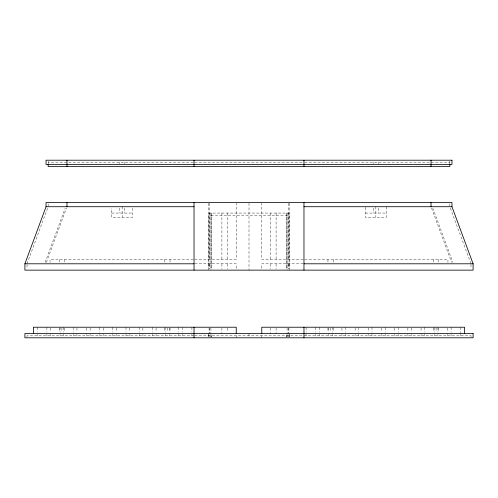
<?xml version="1.0" encoding="UTF-8"?>
<svg xmlns="http://www.w3.org/2000/svg" width="498" height="498" viewBox="0 0 498 498"><rect width="100%" height="100%" fill="white"/><g stroke="black" fill="none" stroke-linecap="round" stroke-linejoin="round"><path stroke-width="0.37" stroke-dasharray="2.49 1.87" d="M27.017 263.797L47.621 208.164M45.131 262.353L65.201 208.164M46.358 262.353L66.433 208.164M193.261 162.317L48.157 162.317L48.157 160.207M194.805 162.317L303.967 162.317M304.739 162.317L449.843 162.317L449.843 160.207M111.583 213.057L132.723 213.057M365.277 213.057L386.417 213.057M210.947 215.173L287.053 215.173M193.274 259.57L50.055 259.57L50.055 262.39M194.786 259.57L236.239 259.57L236.239 203.246M303.214 259.57L261.761 259.57L261.761 203.246M304.726 259.57L447.945 259.57L447.945 262.39M194.786 263.797L236.239 263.797L236.239 268.733M303.214 263.797L261.761 263.797L261.761 268.733M194.033 335.683L27.017 335.683L27.017 337.793M194.786 335.683L303.214 335.683M303.967 335.683L470.984 335.683L470.984 337.793M450.379 208.164L470.984 263.797M432.799 208.164L452.869 262.353M431.567 208.164L451.642 262.353M470.984 264.506L470.984 268.733M460.606 327.223L460.606 333.567M460.606 334.27L460.606 335.683M451.107 327.223L451.107 332.154M451.107 334.27L451.107 335.683M449.843 203.9L449.843 206.01M449.682 162.317L449.682 164.433M447.422 327.927L447.422 332.154M447.422 334.27L447.422 335.683M438.726 259.57L438.726 262.39M438.726 327.927L438.726 332.154M437.923 327.223L437.923 332.154M437.923 334.27L437.923 335.683M436.08 327.927L436.08 332.154M434.237 327.223L434.237 332.154M434.237 334.27L434.237 335.683M433.441 259.57L433.441 262.39M433.441 327.927L433.441 332.154M424.738 327.223L424.738 332.154M424.738 334.27L424.738 335.683M421.053 327.927L421.053 332.154M421.053 334.27L421.053 335.683M411.553 327.927L411.553 332.154M411.553 334.27L411.553 335.683M407.868 327.927L407.868 332.154M407.868 334.27L407.868 335.683M398.369 327.223L398.369 332.154M398.369 334.27L398.369 335.683M394.684 327.927L394.684 332.154M394.684 334.27L394.684 335.683M386.417 206.72L386.417 217.29L365.277 217.29L365.277 206.72M385.191 327.223L385.191 332.154M385.191 334.27L385.191 335.683M381.499 327.927L381.499 332.154M381.499 334.27L381.499 335.683M378.492 162.317L378.492 163.73M378.492 208.127L378.492 213.057M375.847 206.72L375.847 217.29M373.207 162.317L373.207 163.73M373.207 208.127L373.207 213.057M372.006 327.223L372.006 332.154M372.006 334.27L372.006 335.683M368.315 327.927L368.315 332.154M368.315 334.27L368.315 335.683M358.821 327.223L358.821 332.154M358.821 334.27L358.821 335.683M355.13 327.927L355.13 332.154M355.13 334.27L355.13 335.683M345.637 327.223L345.637 332.154M345.637 334.27L345.637 335.683M341.945 327.927L341.945 332.154M341.945 334.27L341.945 335.683M333.249 259.57L333.249 262.39M333.249 327.927L333.249 332.154M332.452 327.223L332.452 332.154M332.452 334.27L332.452 335.683M330.61 327.927L330.61 332.154M328.761 327.927L328.761 332.154M328.761 334.27L328.761 335.683M327.964 259.57L327.964 262.39M327.964 327.927L327.964 332.154M319.268 327.223L319.268 332.154M319.268 334.27L319.268 335.683M315.576 327.223L315.576 332.154M315.576 334.27L315.576 335.683M306.083 327.223L306.083 332.154M306.083 334.27L306.083 335.683M289.17 270.14L289.17 213.057L208.83 213.057L208.83 270.14M289.17 334.27L289.17 337.09M289.077 203.246L289.077 268.596M289.077 334.27L289.077 337.09M288.921 203.246L288.921 259.57M288.921 263.797L288.921 268.733M288.921 327.927L288.921 333.567M288.921 335.683L288.921 337.09M288.23 213.057L288.23 259.57M288.23 263.797L288.23 268.733M288.23 327.927L288.23 333.567M287.078 213.057L287.078 270.14M287.078 327.927L287.078 333.567M287.053 334.27L287.053 337.09M286.96 215.173L286.96 268.59M286.96 335.683L286.96 337.09M286.792 213.057L286.792 268.59M286.792 335.683L286.792 337.09M276.097 213.057L276.097 259.57M276.097 263.797L276.097 268.733M276.097 327.927L276.097 333.567M270.595 213.057L270.595 259.57M270.595 263.797L270.595 268.733M270.595 327.927L270.595 333.567M261.761 335.683L261.761 337.793M249 203.246L249 270.14M249 333.567L249 337.793M236.239 335.683L236.239 337.793M227.405 213.057L227.405 259.57M227.405 263.797L227.405 268.733M227.405 327.927L227.405 332.154M221.903 213.057L221.903 259.57M221.903 263.797L221.903 268.733M221.903 327.927L221.903 333.567M211.208 213.057L211.208 268.59M211.208 335.683L211.208 337.09M211.04 215.173L211.04 268.59M211.04 335.683L211.04 337.09M210.922 213.057L210.922 270.14M210.922 327.927L210.922 333.567M210.947 334.27L210.947 337.09M209.77 213.057L209.77 259.57M209.77 263.797L209.77 268.733M209.77 327.927L209.77 333.567M209.079 203.246L209.079 259.57M209.079 263.797L209.079 268.733M209.079 327.927L209.079 333.567M209.079 335.683L209.079 337.09M208.923 203.246L208.923 268.596M208.923 333.567L208.923 337.09M208.83 334.27L208.83 337.09M191.917 327.223L191.917 332.154M191.917 334.27L191.917 335.683M182.424 327.223L182.424 332.154M182.424 334.27L182.424 335.683M178.732 327.223L178.732 332.154M178.732 334.27L178.732 335.683M170.036 259.57L170.036 262.39M170.036 327.927L170.036 332.154M169.239 327.927L169.239 332.154M169.239 334.27L169.239 335.683M167.39 327.927L167.39 332.154M165.548 327.223L165.548 332.154M165.548 334.27L165.548 335.683M164.751 259.57L164.751 262.39M164.751 327.927L164.751 332.154M156.055 327.927L156.055 332.154M156.055 334.27L156.055 335.683M152.363 327.223L152.363 332.154M152.363 334.27L152.363 335.683M142.87 327.927L142.87 332.154M142.87 334.27L142.87 335.683M139.179 327.223L139.179 332.154M139.179 334.27L139.179 335.683M132.723 208.127L132.723 217.29L111.583 217.29L111.583 208.127M129.685 327.927L129.685 332.154M129.685 334.27L129.685 335.683M125.994 327.223L125.994 332.154M125.994 334.27L125.994 335.683M124.793 162.317L124.793 163.73M124.793 208.127L124.793 213.057M122.153 206.72L122.153 217.29M119.508 162.317L119.508 163.73M119.508 208.127L119.508 213.057M116.501 327.927L116.501 332.154M116.501 334.27L116.501 335.683M112.809 327.223L112.809 332.154M112.809 334.27L112.809 335.683M103.316 327.927L103.316 332.154M103.316 334.27L103.316 335.683M99.631 327.223L99.631 332.154M99.631 334.27L99.631 335.683M90.132 327.927L90.132 332.154M90.132 334.27L90.132 335.683M86.447 327.927L86.447 332.154M86.447 334.27L86.447 335.683M76.947 327.927L76.947 332.154M76.947 334.27L76.947 335.683M73.262 327.223L73.262 332.154M73.262 334.27L73.262 335.683M64.559 259.57L64.559 262.39M64.559 327.927L64.559 332.154M63.763 327.223L63.763 332.154M63.763 334.27L63.763 335.683M61.92 327.927L61.92 332.154M60.077 327.223L60.077 332.154M60.077 334.27L60.077 335.683M59.274 259.57L59.274 262.39M59.274 327.927L59.274 332.154M50.578 327.927L50.578 332.154M50.578 334.27L50.578 335.683M48.318 162.317L48.318 163.73M48.157 203.9L48.157 206.01M46.893 327.223L46.893 332.154M46.893 334.27L46.893 335.683M37.394 327.223L37.394 332.154M37.394 334.27L37.394 335.683M27.017 264.506L27.017 268.733"/><path stroke-width="0.75" d="M24.9 263.797L46.04 206.72L46.04 202.487L451.96 202.487L451.96 206.72L473.1 263.797L473.1 270.14L24.9 270.14L24.9 263.797L194.033 263.797M46.04 206.72L194.033 206.72M303.967 206.72L451.96 206.72M303.967 263.797L473.1 263.797M464.578 333.567L464.578 327.223L261.761 327.223L261.761 333.567M449.843 164.433L449.843 166.55L48.157 166.55L48.157 164.433M431.031 160.207L431.031 166.55M431.031 202.487L431.031 206.72M303.967 160.207L303.967 166.55M303.967 202.487L303.967 270.14M303.967 327.223L303.967 337.793M236.239 333.567L236.239 327.223L33.422 327.223L33.422 333.567M194.033 160.207L194.033 166.55M194.033 202.487L194.033 270.14M194.033 327.223L194.033 337.793M66.969 160.207L66.969 166.55M66.969 202.487L66.969 206.72M451.96 160.207L46.04 160.207L46.04 164.433L451.96 164.433L451.96 160.207M473.1 333.567L24.9 333.567L24.9 337.793L473.1 337.793L473.1 333.567"/></g></svg>
